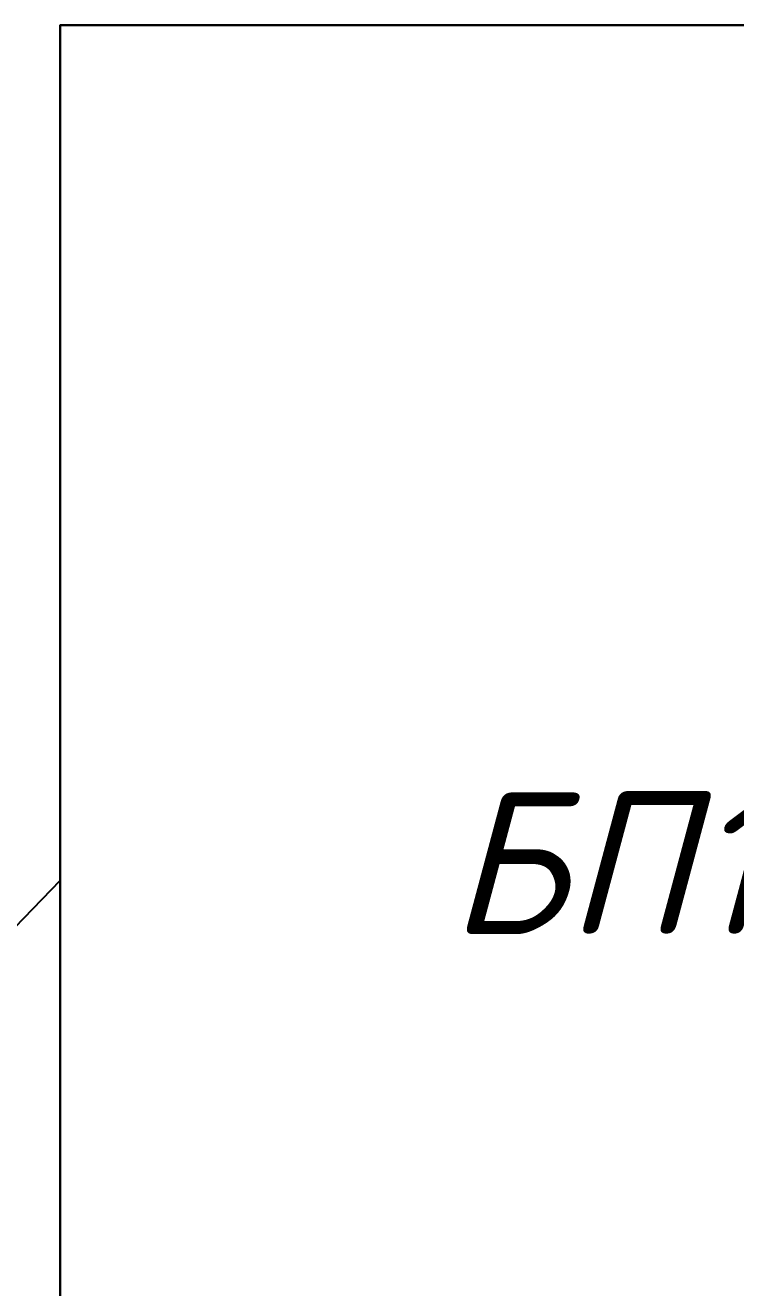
# Model space of a CAD drawing. Extents: x 69141456 to 70100388, y -33501327 to -33101377.
# Drawn here: x 69318568 to 69319816, y -33466204 to -33463988 of the extents above; entities that cross this region are included whole.
import ezdxf
from ezdxf import colors
from ezdxf.entities.mleader import LeaderData, LeaderLine
from ezdxf.math import Vec2, Vec3

# ---------------------------------------------------------------- set-up
doc = ezdxf.new("R2010")
doc.units = 0
doc.header["$LTSCALE"] = 100
for name, color, linetype in [('PDF _СС_ЗВ_Кабель', 1, 'Continuous'), ('PDF _Текст', 7, 'Continuous'), ('СС. Текст', 7, 'Continuous')]:
    doc.layers.add(name, color=color, linetype=linetype)
doc.styles.add('ISOCPEUR', font='isocpeui.ttf', dxfattribs={"height": 250})

msp = doc.modelspace()

# ---------------------------------------------------------------- linework, layer by layer
at = {"layer": 'PDF _СС_ЗВ_Кабель', "lineweight": 30}
msp.add_lwpolyline([(69319851.7, -33463987.7), (69318629.4, -33463987.7), (69318629.4, -33467033.7), (69320236.4, -33467033.7), (69320236.4, -33467361.1)], dxfattribs=at)

# ---------------------------------------------------------------- texts
at = {"layer": 'PDF _Текст', "insert": (69319311.2, -33465583.1), "char_height": 249.573, "attachment_point": 7, "style": 'ISOCPEUR'}
msp.add_mtext('{\\fISOCPEUR|b0|i1|c204|p34;БП1 -24V+}', dxfattribs=at)

# ---------------------------------------------------------------- leaders
at = {"layer": 'СС. Текст', "lineweight": 0}
ml = msp.add_multileader_mtext('Standard', dxfattribs=at)
ml.set_content('ЗС1.1', color=7, style='ISOCPEUR')
ml.set_leader_properties(color=256)
ml.build(insert=Vec2(0, 0))
ml.multileader.update_dxf_attribs({"text_left_attachment_type": 6, "text_right_attachment_type": 6, "dogleg_length": 0.1, "arrow_head_size": 0, "scale": 100})
ctx = ml.context
ctx.base_point, ctx.scale, ctx.char_height, ctx.arrow_head_size, ctx.landing_gap_size, ctx.plane_origin = Vec3(69317434.9, -33465935.3), 100, 250, 0, 0, Vec3(69316327.6, -33466353.8)
ctx.left_attachment, ctx.right_attachment, ctx.text_align_type = 6, 6, 1
notes = []
notes.append((ctx, [(1, (1, 1, 0), (69318198, -33465935.3), (-1, 0), 10, [(0, [(69318629.4, -33465488.9)], 0, [])])]))
ctx.mtext.insert, ctx.mtext.width, ctx.mtext.defined_height, ctx.mtext.alignment, ctx.mtext.flow_direction = Vec3(69317811.4, -33465635.3), 2756.185, 416.7, 2, 5
for ctx, leaders in notes:
    for number, flags, end, landing, length, lines in leaders:
        leader = LeaderData()
        leader.index, (leader.has_last_leader_line, leader.has_dogleg_vector, leader.attachment_direction) = number, flags
        leader.last_leader_point, leader.dogleg_vector, leader.dogleg_length = Vec3(end), Vec3(landing), length
        for number, points, colour, breaks in lines:
            line = LeaderLine()
            line.index, line.vertices, line.color, line.breaks = number, Vec3.list(points), colors.encode_raw_color(colour), breaks
            leader.lines.append(line)
        ctx.leaders.append(leader)

doc.saveas('drawing.dxf')
